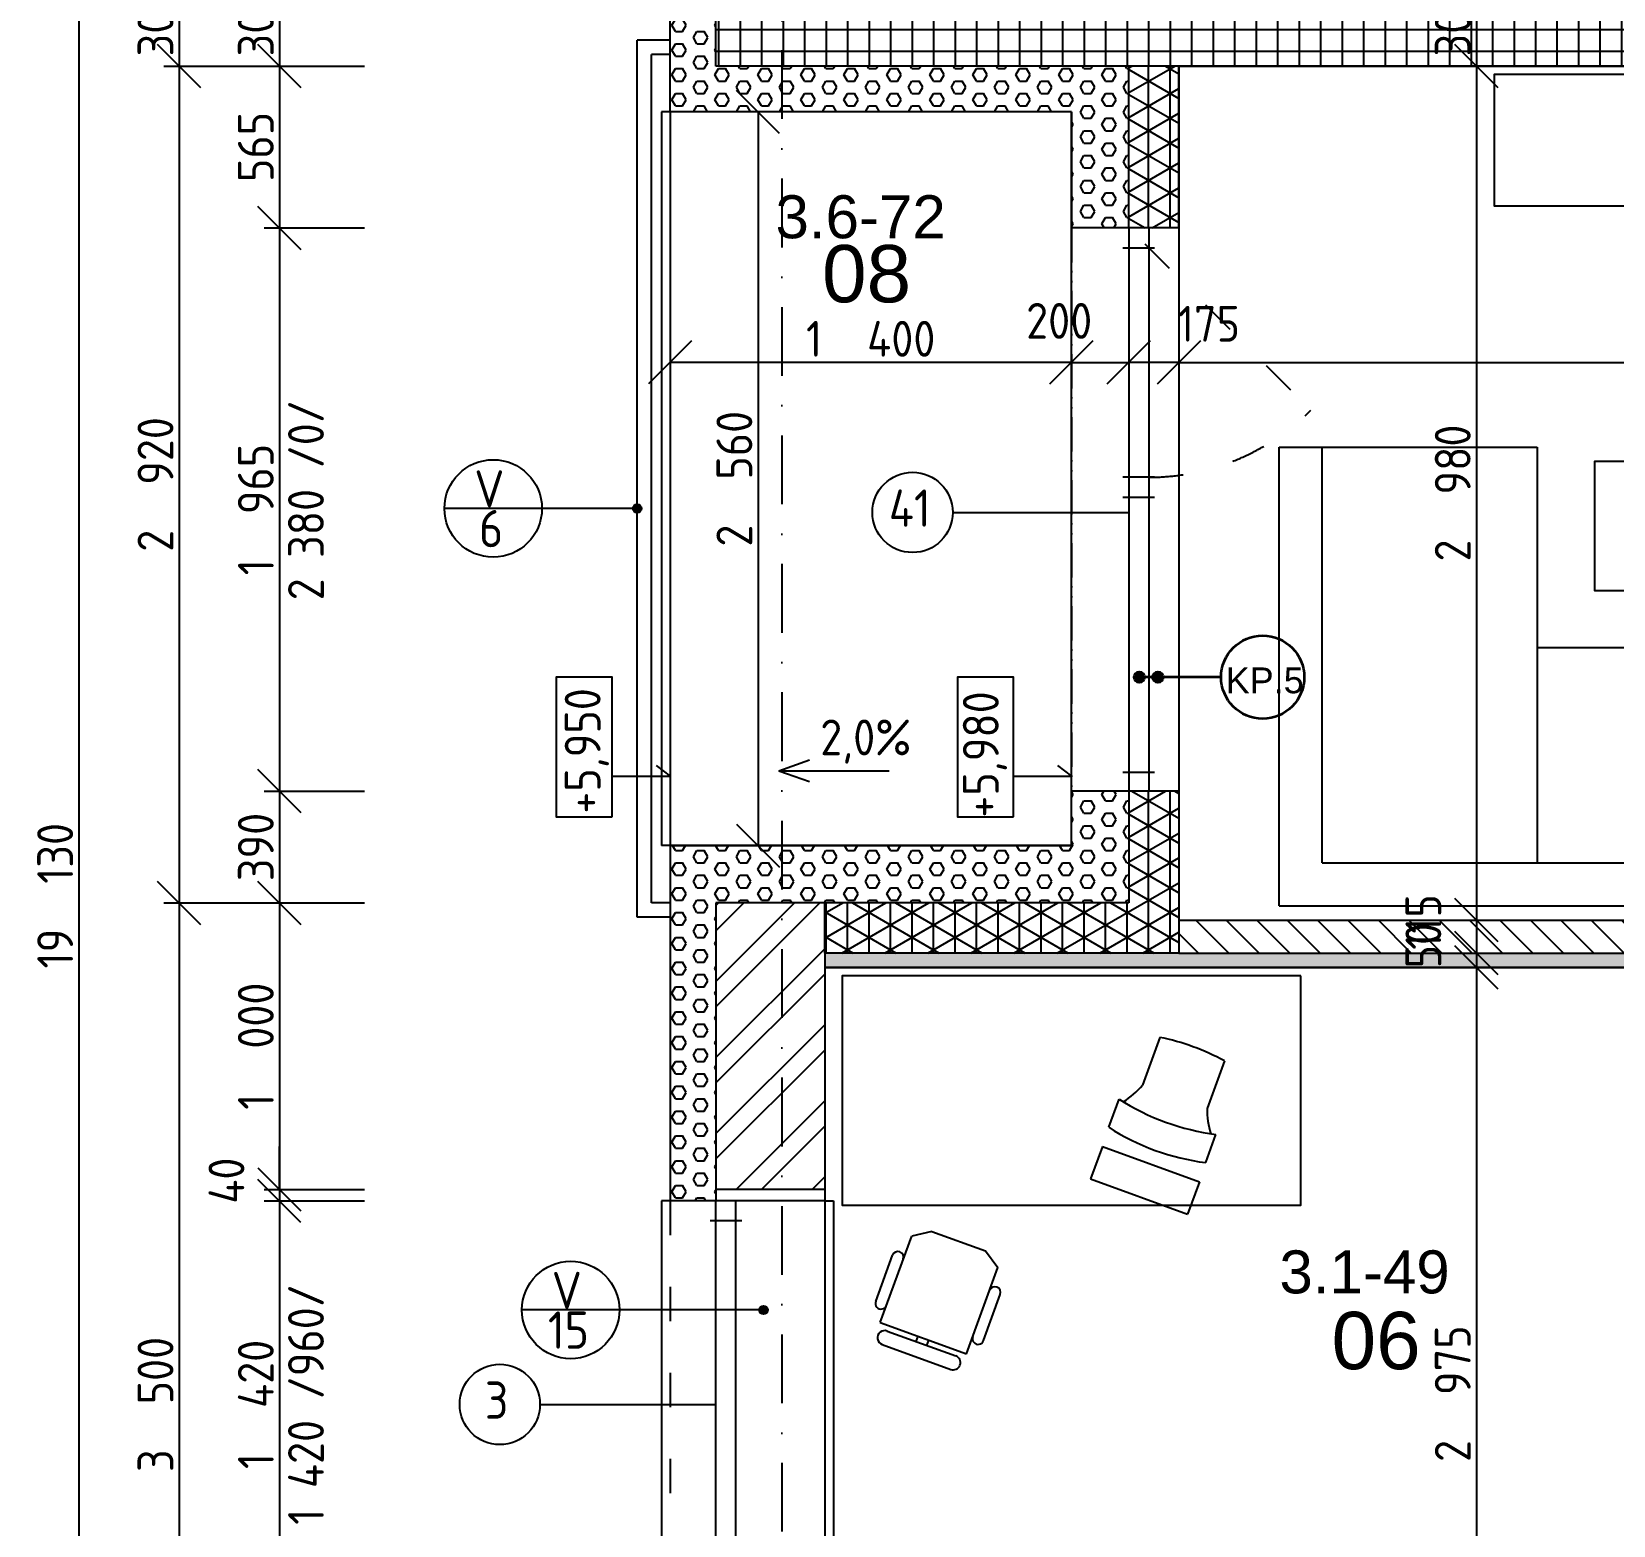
# Model space of a CAD drawing. Extents: x 4511820 to 5180432, y -1526536 to -944957.
# Drawn here: x 5024854 to 5030372, y -1148366 to -1143154 of the extents above; entities that cross this region are included whole.
import ezdxf

# ---------------------------------------------------------------- set-up
doc = ezdxf.new("R2010")
doc.units = 0
doc.header["$MEASUREMENT"] = 0
for name, pattern in [('ACAD_ISO03W100', [30, 12, -18]), ('ACAD_ISO12W100', [22, 12, -3, 0.5, -3, 0.5, -3]), ('BODKOCIARKOVANA_3', [5.6, 3, -1.3, 0, -1.3])]:
    doc.linetypes.add(name, pattern=pattern)
doc.layers.get('0').update_dxf_attribs({"linetype": 'CONTINUOUS'})
doc.layers.get('Defpoints').update_dxf_attribs({"color": 61, "linetype": 'CONTINUOUS'})
for name, color, linetype in [('KÓTY', 4, 'CONTINUOUS'), ('MÚRY', 1, 'CONTINUOUS'), ('OKNÁ', 143, 'CONTINUOUS'), ('osi', 253, 'CONTINUOUS'), ('Plochy', 41, 'CONTINUOUS'), ('POPIS', 7, 'CONTINUOUS'), ('POZEMOK', 7, 'CONTINUOUS'), ('TENKÁ', 7, 'CONTINUOUS'), ('ZARIADENIE', 47, 'CONTINUOUS'), ('ŠRAFY', 82, 'CONTINUOUS')]:
    doc.layers.add(name, color=color, linetype=linetype)
doc.layers.add('preklady', color=74, linetype='CONTINUOUS', lineweight=35)
doc.styles.add('ARIAL', font='arial.ttf')
doc.styles.add('STYLE1', font='isocp.shx')
doc.dimstyles.new('STANDARD-50', dxfattribs={"dimtxt": 125, "dimasz": 150, "dimexe": 10, "dimexo": 200, "dimgap": 20, "dimtad": 1, "dimdsep": 46, "dimlunit": 6, "dimtxsty": 'STYLE1', "dimblk1": 'OBLIQUE', "dimblk2": 'OBLIQUE', "dimsah": 1, "dimcen": 2.5, "dimse1": 1, "dimse2": 1, "dimadec": 0, "dimazin": 0, "dimtfac": 1, "dimtmove": 1, "dimatfit": 3, "dimldrblk": 'OBLIQUE', "dimfxl": 1, "dimtolj": 1, "dimtzin": 0, "dimarcsym": 0})

# ---------------------------------------------------------------- blocks, each defined once
blk = doc.blocks.new('_OBLIQUE')
at = {"color": 0, "linetype": 'ByBlock'}
blk.add_line((-0.5, -0.5), (0.5, 0.5), dxfattribs=at)
blk = doc.blocks.new('*D12877')
at = {"layer": 'Defpoints', "color": 0}
for p in [(5028092.5, -1136604.2), (5025018.5, -1155734.2), (5028252.5, -1155734.2)]:
    blk.add_point(p, dxfattribs=at)
at = {"layer": 'KÓTY', "color": 0, "lineweight": -2}
blk.add_line((5025018.5, -1136604.2), (5025018.5, -1155734.2), dxfattribs=at)
at = {"layer": 'KÓTY', "color": 0, "linetype": 'ByBlock', "lineweight": -2, "xscale": 150, "yscale": 150, "zscale": 150}
for p, rotation in [((5025018.5, -1136604.2), 90), ((5025018.5, -1155734.2), 270)]:
    blk.add_blockref('_OBLIQUE', p, dxfattribs=dict(at, rotation=rotation))
at = {"layer": 'KÓTY', "color": 0, "insert": (5024936, -1146169.2), "char_height": 125, "attachment_point": 5, "rotation": 90, "style": 'STYLE1'}
blk.add_mtext('\\A1;19ﾠ130', dxfattribs=at)
blk = doc.blocks.new('*D12884')
at = {"layer": 'Defpoints', "color": 0}
for p in [(5028252.5, -1142974.2), (5025368.5, -1143274.2), (5028252.5, -1143274.2)]:
    blk.add_point(p, dxfattribs=at)
at = {"layer": 'KÓTY', "color": 0, "lineweight": -2}
blk.add_line((5025368.5, -1142974.2), (5025368.5, -1143274.2), dxfattribs=at)
at = {"layer": 'KÓTY', "color": 0, "linetype": 'ByBlock', "lineweight": -2, "xscale": 150, "yscale": 150, "zscale": 150}
for p, rotation in [((5025368.5, -1142974.2), 90), ((5025368.5, -1143274.2), 270)]:
    blk.add_blockref('_OBLIQUE', p, dxfattribs=dict(at, rotation=rotation))
at = {"layer": 'KÓTY', "color": 0, "insert": (5025286, -1143124.2), "char_height": 125, "attachment_point": 5, "rotation": 90, "style": 'STYLE1'}
blk.add_mtext('\\A1;300', dxfattribs=at)
blk = doc.blocks.new('*D12885')
at = {"layer": 'Defpoints', "color": 0}
for p in [(5028252.5, -1143274.2), (5025368.5, -1146194.2), (5028252.5, -1146194.2)]:
    blk.add_point(p, dxfattribs=at)
at = {"layer": 'KÓTY', "color": 0, "lineweight": -2}
blk.add_line((5025368.5, -1143274.2), (5025368.5, -1146194.2), dxfattribs=at)
at = {"layer": 'KÓTY', "color": 0, "linetype": 'ByBlock', "lineweight": -2, "xscale": 150, "yscale": 150, "zscale": 150}
for p, rotation in [((5025368.5, -1143274.2), 90), ((5025368.5, -1146194.2), 270)]:
    blk.add_blockref('_OBLIQUE', p, dxfattribs=dict(at, rotation=rotation))
at = {"layer": 'KÓTY', "color": 0, "insert": (5025286, -1144734.2), "char_height": 125, "attachment_point": 5, "rotation": 90, "style": 'STYLE1'}
blk.add_mtext('\\A1;2ﾠ920', dxfattribs=at)
blk = doc.blocks.new('*D12886')
at = {"layer": 'Defpoints', "color": 0}
for p in [(5028252.5, -1146194.2), (5025368.5, -1149694.2), (5028252.5, -1149694.2)]:
    blk.add_point(p, dxfattribs=at)
at = {"layer": 'KÓTY', "color": 0, "lineweight": -2}
blk.add_line((5025368.5, -1146194.2), (5025368.5, -1149694.2), dxfattribs=at)
at = {"layer": 'KÓTY', "color": 0, "linetype": 'ByBlock', "lineweight": -2, "xscale": 150, "yscale": 150, "zscale": 150}
for p, rotation in [((5025368.5, -1146194.2), 90), ((5025368.5, -1149694.2), 270)]:
    blk.add_blockref('_OBLIQUE', p, dxfattribs=dict(at, rotation=rotation))
at = {"layer": 'KÓTY', "color": 0, "insert": (5025286, -1147944.2), "char_height": 125, "attachment_point": 5, "rotation": 90, "style": 'STYLE1'}
blk.add_mtext('\\A1;3ﾠ500', dxfattribs=at)
blk = doc.blocks.new('*D12893')
at = {"layer": 'Defpoints', "color": 0}
for p in [(5029692.5, -1142974.2), (5025718.5, -1143274.2), (5029692.5, -1143274.2)]:
    blk.add_point(p, dxfattribs=at)
at = {"layer": 'KÓTY', "color": 0, "lineweight": -2}
blk.add_line((5025718.5, -1142974.2), (5025718.5, -1143274.2), dxfattribs=at)
at = {"layer": 'KÓTY', "color": 0, "linetype": 'ByBlock', "lineweight": -2, "xscale": 150, "yscale": 150, "zscale": 150}
for p, rotation in [((5025718.5, -1142974.2), 90), ((5025718.5, -1143274.2), 270)]:
    blk.add_blockref('_OBLIQUE', p, dxfattribs=dict(at, rotation=rotation))
at = {"layer": 'KÓTY', "color": 0, "insert": (5025636, -1143124.2), "char_height": 125, "attachment_point": 5, "rotation": 90, "style": 'STYLE1'}
blk.add_mtext('\\A1;300', dxfattribs=at)
blk = doc.blocks.new('*D12894')
at = {"layer": 'Defpoints', "color": 0}
for p in [(5029692.5, -1143274.2), (5025718.5, -1143839.2), (5029692.5, -1143839.2)]:
    blk.add_point(p, dxfattribs=at)
at = {"layer": 'KÓTY', "color": 0, "lineweight": -2}
blk.add_line((5025718.5, -1143274.2), (5025718.5, -1143839.2), dxfattribs=at)
at = {"layer": 'KÓTY', "color": 0, "linetype": 'ByBlock', "lineweight": -2, "xscale": 150, "yscale": 150, "zscale": 150}
for p, rotation in [((5025718.5, -1143274.2), 90), ((5025718.5, -1143839.2), 270)]:
    blk.add_blockref('_OBLIQUE', p, dxfattribs=dict(at, rotation=rotation))
at = {"layer": 'KÓTY', "color": 0, "insert": (5025636, -1143556.7), "char_height": 125, "attachment_point": 5, "rotation": 90, "style": 'STYLE1'}
blk.add_mtext('\\A1;565', dxfattribs=at)
blk = doc.blocks.new('*D12896')
at = {"layer": 'Defpoints', "color": 0}
for p in [(5029680, -1145804.2), (5025718.5, -1146194.2), (5029692.5, -1146194.2)]:
    blk.add_point(p, dxfattribs=at)
at = {"layer": 'KÓTY', "color": 0, "lineweight": -2}
blk.add_line((5025718.5, -1145804.2), (5025718.5, -1146194.2), dxfattribs=at)
at = {"layer": 'KÓTY', "color": 0, "linetype": 'ByBlock', "lineweight": -2, "xscale": 150, "yscale": 150, "zscale": 150}
for p, rotation in [((5025718.5, -1145804.2), 90), ((5025718.5, -1146194.2), 270)]:
    blk.add_blockref('_OBLIQUE', p, dxfattribs=dict(at, rotation=rotation))
at = {"layer": 'KÓTY', "color": 0, "insert": (5025636, -1145999.2), "char_height": 125, "attachment_point": 5, "rotation": 90, "style": 'STYLE1'}
blk.add_mtext('\\A1;390', dxfattribs=at)
blk = doc.blocks.new('*D12897')
at = {"layer": 'Defpoints', "color": 0}
for p in [(5029692.5, -1146194.2), (5025718.5, -1147194.2), (5028442.5, -1147194.2)]:
    blk.add_point(p, dxfattribs=at)
at = {"layer": 'KÓTY', "color": 0, "lineweight": -2}
blk.add_line((5025718.5, -1146194.2), (5025718.5, -1147194.2), dxfattribs=at)
at = {"layer": 'KÓTY', "color": 0, "linetype": 'ByBlock', "lineweight": -2, "xscale": 150, "yscale": 150, "zscale": 150}
for p, rotation in [((5025718.5, -1146194.2), 90), ((5025718.5, -1147194.2), 270)]:
    blk.add_blockref('_OBLIQUE', p, dxfattribs=dict(at, rotation=rotation))
at = {"layer": 'KÓTY', "color": 0, "insert": (5025636, -1146694.2), "char_height": 125, "attachment_point": 5, "rotation": 90, "style": 'STYLE1'}
blk.add_mtext('\\A1;1ﾠ000', dxfattribs=at)
blk = doc.blocks.new('*D12898')
at = {"layer": 'Defpoints', "color": 0}
for p in [(5028442.5, -1147194.2), (5025718.5, -1147234.2), (5028252.5, -1147234.2)]:
    blk.add_point(p, dxfattribs=at)
at = {"layer": 'KÓTY', "color": 0, "lineweight": -2}
for p, q in [((5025718.5, -1147194.2), (5025718.5, -1147044.2)), ((5025718.5, -1147194.2), (5025718.5, -1147234.2)), ((5025718.5, -1147234.2), (5025718.5, -1147384.2))]:
    blk.add_line(p, q, dxfattribs=at)
at = {"layer": 'KÓTY', "color": 0, "linetype": 'ByBlock', "lineweight": -2, "xscale": 150, "yscale": 150, "zscale": 150}
for p, rotation in [((5025718.5, -1147194.2), 270), ((5025718.5, -1147234.2), 90)]:
    blk.add_blockref('_OBLIQUE', p, dxfattribs=dict(at, rotation=rotation))
at = {"layer": 'KÓTY', "color": 0, "insert": (5025533.5, -1147163.4), "char_height": 125, "attachment_point": 5, "rotation": 90, "style": 'STYLE1'}
blk.add_mtext('\\A1;40', dxfattribs=at)
blk = doc.blocks.new('*D12899')
at = {"layer": 'Defpoints', "color": 0}
for p in [(5028252.5, -1147234.2), (5025718.5, -1148654.2), (5028252.5, -1148654.2)]:
    blk.add_point(p, dxfattribs=at)
at = {"layer": 'KÓTY', "color": 0, "lineweight": -2}
blk.add_line((5025718.5, -1147234.2), (5025718.5, -1148654.2), dxfattribs=at)
at = {"layer": 'KÓTY', "color": 0, "linetype": 'ByBlock', "lineweight": -2, "xscale": 150, "yscale": 150, "zscale": 150}
for p, rotation in [((5025718.5, -1147234.2), 90), ((5025718.5, -1148654.2), 270)]:
    blk.add_blockref('_OBLIQUE', p, dxfattribs=dict(at, rotation=rotation))
at = {"layer": 'KÓTY', "color": 0, "insert": (5025636, -1147944.2), "char_height": 125, "attachment_point": 5, "rotation": 90, "style": 'STYLE1'}
blk.add_mtext('\\A1;1ﾠ420', dxfattribs=at)
blk = doc.blocks.new('SESACKA ROH1')
at = {"layer": 'ZARIADENIE', "color": 30, "ltscale": 0.25}
for p, q in [((4444944, -1318705.2), (4444944, -1317105.2)), ((4444944, -1317105.2), (4445844, -1317105.2)), ((4445094, -1318555.2), (4445094, -1317105.2)), ((4445844, -1317105.2), (4445844, -1317805.2)), ((4447444, -1317805.2), (4445844, -1317805.2)), ((4445844, -1317805.2), (4445844, -1318555.2)), ((4446569, -1317805.2), (4446569, -1318555.2)), ((4447294, -1318555.2), (4447294, -1317805.2)), ((4447444, -1318705.2), (4447444, -1317805.2)), ((4445094, -1318555.2), (4447294, -1318555.2)), ((4444944, -1318705.2), (4447444, -1318705.2))]:
    blk.add_line(p, q, dxfattribs=at)
at = {"layer": 'ZARIADENIE', "color": 45, "ltscale": 0.25}
blk.add_lwpolyline([(4447044, -1317155.2), (4446044, -1317155.2), (4446044, -1317605.2), (4447044, -1317605.2)], close=True, dxfattribs=at)
blk = doc.blocks.new('*D18387')
at = {"layer": 'Defpoints', "color": 0}
for p in [(5027781, -1143434.2), (5027388, -1145994.2), (5027781, -1145994.2)]:
    blk.add_point(p, dxfattribs=at)
at = {"layer": 'KÓTY', "color": 0, "lineweight": -2}
blk.add_line((5027388, -1143434.2), (5027388, -1145994.2), dxfattribs=at)
at = {"layer": 'KÓTY', "color": 0, "linetype": 'ByBlock', "lineweight": -2, "xscale": 150, "yscale": 150, "zscale": 150}
for p, rotation in [((5027388, -1143434.2), 90), ((5027388, -1145994.2), 270)]:
    blk.add_blockref('_OBLIQUE', p, dxfattribs=dict(at, rotation=rotation))
at = {"layer": 'KÓTY', "color": 0, "insert": (5027305.5, -1144714.2), "char_height": 125, "attachment_point": 5, "rotation": 90, "style": 'STYLE1'}
blk.add_mtext('\\A1;2ﾠ560', dxfattribs=at)
blk = doc.blocks.new('*D19105')
at = {"layer": 'Defpoints', "color": 0}
for p in [(5029894, -1142974.2), (5029894, -1143274.2), (5029894, -1143274.2)]:
    blk.add_point(p, dxfattribs=at)
at = {"layer": 'KÓTY', "color": 0, "lineweight": -2}
blk.add_line((5029894, -1142974.2), (5029894, -1143274.2), dxfattribs=at)
at = {"layer": 'KÓTY', "color": 0, "linetype": 'ByBlock', "lineweight": -2, "xscale": 150, "yscale": 150, "zscale": 150}
for p, rotation in [((5029894, -1142974.2), 90), ((5029894, -1143274.2), 270)]:
    blk.add_blockref('_OBLIQUE', p, dxfattribs=dict(at, rotation=rotation))
at = {"layer": 'KÓTY', "color": 0, "insert": (5029811.5, -1143124.2), "char_height": 125, "attachment_point": 5, "rotation": 90, "style": 'STYLE1'}
blk.add_mtext('\\A1;300', dxfattribs=at)
blk = doc.blocks.new('*D19106')
at = {"layer": 'Defpoints', "color": 0}
for p in [(5029894, -1143274.2), (5029894, -1146254.2), (5029894, -1146254.2)]:
    blk.add_point(p, dxfattribs=at)
at = {"layer": 'KÓTY', "color": 0, "lineweight": -2}
blk.add_line((5029894, -1143274.2), (5029894, -1146254.2), dxfattribs=at)
at = {"layer": 'KÓTY', "color": 0, "linetype": 'ByBlock', "lineweight": -2, "xscale": 150, "yscale": 150, "zscale": 150}
for p, rotation in [((5029894, -1143274.2), 90), ((5029894, -1146254.2), 270)]:
    blk.add_blockref('_OBLIQUE', p, dxfattribs=dict(at, rotation=rotation))
at = {"layer": 'KÓTY', "color": 0, "insert": (5029811.5, -1144764.2), "char_height": 125, "attachment_point": 5, "rotation": 90, "style": 'STYLE1'}
blk.add_mtext('\\A1;2ﾠ980', dxfattribs=at)
blk = doc.blocks.new('*D19107')
at = {"layer": 'Defpoints', "color": 0}
for p in [(5029894, -1146254.2), (5029894, -1146369.2), (5029894, -1146369.2)]:
    blk.add_point(p, dxfattribs=at)
at = {"layer": 'KÓTY', "color": 0, "lineweight": -2}
blk.add_line((5029894, -1146254.2), (5029894, -1146369.2), dxfattribs=at)
at = {"layer": 'KÓTY', "color": 0, "linetype": 'ByBlock', "lineweight": -2, "xscale": 150, "yscale": 150, "zscale": 150}
for p, rotation in [((5029894, -1146254.2), 90), ((5029894, -1146369.2), 270)]:
    blk.add_blockref('_OBLIQUE', p, dxfattribs=dict(at, rotation=rotation))
at = {"layer": 'KÓTY', "color": 0, "insert": (5029709, -1146260.9), "char_height": 125, "attachment_point": 5, "rotation": 90, "style": 'STYLE1'}
blk.add_mtext('\\A1;115', dxfattribs=at)
blk = doc.blocks.new('*D19108')
at = {"layer": 'Defpoints', "color": 0}
for p in [(5029894, -1146369.2), (5029894, -1146419.2), (5029894, -1146419.2)]:
    blk.add_point(p, dxfattribs=at)
at = {"layer": 'KÓTY', "color": 0, "lineweight": -2}
blk.add_line((5029894, -1146369.2), (5029894, -1146419.2), dxfattribs=at)
at = {"layer": 'KÓTY', "color": 0, "linetype": 'ByBlock', "lineweight": -2, "xscale": 150, "yscale": 150, "zscale": 150}
for p, rotation in [((5029894, -1146369.2), 90), ((5029894, -1146419.2), 270)]:
    blk.add_blockref('_OBLIQUE', p, dxfattribs=dict(at, rotation=rotation))
at = {"layer": 'KÓTY', "color": 0, "insert": (5029709, -1146343.4), "char_height": 125, "attachment_point": 5, "rotation": 90, "style": 'STYLE1'}
blk.add_mtext('\\A1;50', dxfattribs=at)
blk = doc.blocks.new('*D19109')
at = {"layer": 'Defpoints', "color": 0}
for p in [(5029894, -1146419.2), (5029894, -1149394.2), (5029894, -1149394.2)]:
    blk.add_point(p, dxfattribs=at)
at = {"layer": 'KÓTY', "color": 0, "lineweight": -2}
blk.add_line((5029894, -1146419.2), (5029894, -1149394.2), dxfattribs=at)
at = {"layer": 'KÓTY', "color": 0, "linetype": 'ByBlock', "lineweight": -2, "xscale": 150, "yscale": 150, "zscale": 150}
for p, rotation in [((5029894, -1146419.2), 90), ((5029894, -1149394.2), 270)]:
    blk.add_blockref('_OBLIQUE', p, dxfattribs=dict(at, rotation=rotation))
at = {"layer": 'KÓTY', "color": 0, "insert": (5029811.5, -1147906.7), "char_height": 125, "attachment_point": 5, "rotation": 90, "style": 'STYLE1'}
blk.add_mtext('\\A1;2ﾠ975', dxfattribs=at)
blk = doc.blocks.new('*D19198')
at = {"layer": 'Defpoints', "color": 0}
for p in [(5028856, -1143274.2), (5035616, -1143274.2), (5035616, -1144308.5)]:
    blk.add_point(p, dxfattribs=at)
at = {"layer": 'KÓTY', "color": 0, "lineweight": -2}
blk.add_line((5028856, -1144308.5), (5035616, -1144308.5), dxfattribs=at)
at = {"layer": 'KÓTY', "color": 0, "linetype": 'ByBlock', "lineweight": -2, "xscale": 150, "yscale": 150, "zscale": 150, "rotation": 180}
blk.add_blockref('_OBLIQUE', (5028856, -1144308.5), dxfattribs=at)
at = {"layer": 'KÓTY', "color": 0, "linetype": 'ByBlock', "lineweight": -2, "xscale": 150, "yscale": 150, "zscale": 150}
blk.add_blockref('_OBLIQUE', (5035616, -1144308.5), dxfattribs=at)
at = {"layer": 'KÓTY', "color": 0, "insert": (5032236, -1144226), "char_height": 125, "attachment_point": 5, "style": 'STYLE1'}
blk.add_mtext('\\A1;6ﾠ760', dxfattribs=at)
blk = doc.blocks.new('*D19199')
at = {"layer": 'Defpoints', "color": 0}
for p in [(5028681, -1144308.5), (5028681, -1144308.5), (5028856, -1144308.5)]:
    blk.add_point(p, dxfattribs=at)
at = {"layer": 'KÓTY', "color": 0, "lineweight": -2}
blk.add_line((5028856, -1144308.5), (5028681, -1144308.5), dxfattribs=at)
at = {"layer": 'KÓTY', "color": 0, "linetype": 'ByBlock', "lineweight": -2, "xscale": 150, "yscale": 150, "zscale": 150, "rotation": 180}
blk.add_blockref('_OBLIQUE', (5028681, -1144308.5), dxfattribs=at)
at = {"layer": 'KÓTY', "color": 0, "linetype": 'ByBlock', "lineweight": -2, "xscale": 150, "yscale": 150, "zscale": 150}
blk.add_blockref('_OBLIQUE', (5028856, -1144308.5), dxfattribs=at)
at = {"layer": 'KÓTY', "color": 0, "insert": (5028961, -1144173.5), "char_height": 125, "attachment_point": 5, "style": 'STYLE1'}
blk.add_mtext('\\A1;175', dxfattribs=at)
blk = doc.blocks.new('*D19200')
at = {"layer": 'Defpoints', "color": 0}
for p in [(5027081, -1143839.2), (5028481, -1143839.2), (5027081, -1144308.5)]:
    blk.add_point(p, dxfattribs=at)
at = {"layer": 'KÓTY', "color": 0, "lineweight": -2}
blk.add_line((5028481, -1144308.5), (5027081, -1144308.5), dxfattribs=at)
at = {"layer": 'KÓTY', "color": 0, "linetype": 'ByBlock', "lineweight": -2, "xscale": 150, "yscale": 150, "zscale": 150, "rotation": 180}
blk.add_blockref('_OBLIQUE', (5027081, -1144308.5), dxfattribs=at)
at = {"layer": 'KÓTY', "color": 0, "linetype": 'ByBlock', "lineweight": -2, "xscale": 150, "yscale": 150, "zscale": 150}
blk.add_blockref('_OBLIQUE', (5028481, -1144308.5), dxfattribs=at)
at = {"layer": 'KÓTY', "color": 0, "insert": (5027781, -1144226), "char_height": 125, "attachment_point": 5, "style": 'STYLE1'}
blk.add_mtext('\\A1;1ﾠ400', dxfattribs=at)
blk = doc.blocks.new('*D19201')
at = {"layer": 'Defpoints', "color": 0}
for p in [(5028481, -1143839.2), (5028681, -1143839.2), (5028681, -1144308.5)]:
    blk.add_point(p, dxfattribs=at)
at = {"layer": 'KÓTY', "color": 0, "lineweight": -2}
blk.add_line((5028481, -1144308.5), (5028681, -1144308.5), dxfattribs=at)
at = {"layer": 'KÓTY', "color": 0, "linetype": 'ByBlock', "lineweight": -2, "xscale": 150, "yscale": 150, "zscale": 150, "rotation": 180}
blk.add_blockref('_OBLIQUE', (5028481, -1144308.5), dxfattribs=at)
at = {"layer": 'KÓTY', "color": 0, "linetype": 'ByBlock', "lineweight": -2, "xscale": 150, "yscale": 150, "zscale": 150}
blk.add_blockref('_OBLIQUE', (5028681, -1144308.5), dxfattribs=at)
at = {"layer": 'KÓTY', "color": 0, "insert": (5028438.5, -1144163.5), "char_height": 125, "attachment_point": 5, "style": 'STYLE1'}
blk.add_mtext('\\A1;200', dxfattribs=at)
blk = doc.blocks.new('*D47168')
at = {"layer": 'Defpoints', "color": 0}
for p in [(5028481, -1143839.2), (5025718.5, -1145804.2), (5028481, -1145804.2)]:
    blk.add_point(p, dxfattribs=at)
at = {"layer": 'KÓTY', "color": 0, "lineweight": -2}
blk.add_line((5025718.5, -1143839.2), (5025718.5, -1145804.2), dxfattribs=at)
at = {"layer": 'KÓTY', "color": 0, "linetype": 'ByBlock', "lineweight": -2, "xscale": 150, "yscale": 150, "zscale": 150}
for p, rotation in [((5025718.5, -1143839.2), 90), ((5025718.5, -1145804.2), 270)]:
    blk.add_blockref('_OBLIQUE', p, dxfattribs=dict(at, rotation=rotation))
at = {"layer": 'KÓTY', "color": 0, "insert": (5025636, -1144821.7), "char_height": 125, "attachment_point": 5, "rotation": 90, "style": 'STYLE1'}
blk.add_mtext('\\A1;1ﾠ965', dxfattribs=at)

msp = doc.modelspace()

# ---------------------------------------------------------------- hatches: boundary and pattern name
at = {"layer": 'preklady'}
h = msp.add_hatch(color=256, dxfattribs=at)
h.dxf.hatch_style = 1
h.paths.add_polyline_path([(5028718.096, -1145425.016, 1), (5028718.096, -1145388.016, 1)])
h = msp.add_hatch(color=256, dxfattribs=at)
h.dxf.hatch_style = 1
h.paths.add_polyline_path([(5028783.096, -1145425.016, 1), (5028783.096, -1145388.016, 1)])
at = {"layer": 'TENKÁ'}
h = msp.add_hatch(color=256, dxfattribs=at)
h.dxf.hatch_style = 1
h.paths.add_polyline_path([(5026951, -1144818, 2.41421356), (5026966, -1144803, 0.41421356)])
h = msp.add_hatch(color=256, dxfattribs=at)
h.dxf.hatch_style = 1
h.paths.add_polyline_path([(5027391.815, -1147614.653, 2.41421356), (5027406.815, -1147599.653, 0.41421356)])
at = {"layer": 'ŠRAFY'}
h = msp.add_hatch(dxfattribs=at)
h.set_pattern_fill('HEX', color=256, scale=200)
h.paths.add_polyline_path([(5028681, -1143839.191), (5028681, -1143774.191), (5028681, -1143274.191), (5027241, -1143274.191), (5027241, -1142974.191), (5028681, -1142974.191), (5028681, -1142409.191), (5028481, -1142409.191), (5028481, -1142572.547), (5028481, -1142814.191), (5027081, -1142814.191), (5027081, -1143014.191), (5027081, -1143064.191), (5027081, -1143184.191), (5027081, -1143234.191), (5027081, -1143434.191), (5028481, -1143434.191), (5028481, -1143774.191), (5028481, -1143839.191)])
at = {"layer": 'ŠRAFY', "ltscale": 0.25}
h = msp.add_hatch(dxfattribs=at)
h.set_pattern_fill('ANSI37', color=256, scale=600, angle=45)
h.set_pattern_definition([(90, (-3307273.674, 668852.734), (-75, 1e-14), []), (180, (-3307273.674, 668852.734), (-1e-14, -75), [])])
h.paths.add_polyline_path([(5036351, -1142974.191), (5036236, -1142974.191), (5035486, -1142974.191), (5035371, -1142974.191), (5034711, -1142974.191), (5034111, -1142974.191), (5033511, -1142974.191), (5033361, -1142974.191), (5028856, -1142974.191), (5028681, -1142974.191), (5027241, -1142974.191), (5027241, -1143274.191), (5028681, -1143274.191), (5028856, -1143274.191), (5033366, -1143274.191), (5033941, -1143274.191), (5034191, -1143274.191), (5034291, -1143274.191), (5034541, -1143274.191), (5034991, -1143274.191), (5035641, -1143274.191), (5035756, -1143274.191), (5036491, -1143274.191), (5036491, -1143089.191), (5036541, -1143089.191), (5036541, -1142974.191), (5036466, -1142974.191)])
h = msp.add_hatch(dxfattribs=at)
h.set_pattern_fill('NET3', color=256, scale=600, angle=90)
h.set_pattern_definition([(90, (468750.5, 1e-26), (-75, 5e-15), []), (150, (468750.5, 1e-26), (-37.5, -64.9519053), []), (210, (468750.5, 1e-26), (37.5, -64.9519053), [])])
h.paths.add_polyline_path([(5028856, -1143774.191), (5028856, -1143274.191), (5028681, -1143274.191), (5028681, -1143774.191), (5028681, -1143839.191), (5028751, -1143839.191), (5028856, -1143839.191)])
at = {"layer": 'ŠRAFY'}
h = msp.add_hatch(dxfattribs=at)
h.set_pattern_fill('HEX', color=256, scale=200)
h.paths.add_polyline_path([(5027081, -1146194.191), (5027081, -1146244.191), (5027081, -1147234.191), (5027241, -1147234.191), (5027241, -1147194.191), (5027241, -1146194.191), (5027621, -1146194.191), (5028681, -1146194.191), (5028681, -1145804.191), (5028481, -1145804.191), (5028481, -1145994.191), (5027081, -1145994.191)])
at = {"layer": 'ŠRAFY', "ltscale": 0.25}
h = msp.add_hatch(dxfattribs=at)
h.set_pattern_fill('NET3', color=256, scale=600, angle=90)
h.set_pattern_definition([(90, (468750.5, 6e-27), (-75, 5e-15), []), (150, (468750.5, 6e-27), (-37.5, -64.9519053), []), (210, (468750.5, 6e-27), (37.5, -64.9519053), [])])
h.paths.add_polyline_path([(5028681, -1146194.191), (5027621, -1146194.191), (5027621, -1146369.191), (5028856, -1146369.191), (5028856, -1146254.191), (5028856, -1145804.191), (5028751, -1145804.191), (5028681, -1145804.191)])
at = {"layer": 'ŠRAFY'}
h = msp.add_hatch(dxfattribs=at)
h.set_pattern_fill('ANSI32', color=256, scale=500)
h.set_pattern_definition([(45, (584112, 91563.12), (-132.5825215, 132.5825215), []), (45, (584200.39, 91563.12), (-132.5825215, 132.5825215), [])])
h.paths.add_polyline_path([(5027241, -1146194.191), (5027241, -1147194.191), (5027621, -1147194.191), (5027621, -1146419.191), (5027621, -1146369.191), (5027621, -1146194.191)])
at = {"layer": 'ŠRAFY', "ltscale": 0.25}
h = msp.add_hatch(dxfattribs=at)
h.set_pattern_fill('ANSI31', color=256, scale=600, angle=90, style=0)
h.set_pattern_definition([(135, (-2976355.03, 198812.926), (-53.0330086, -53.0330086), [])])
h.paths.add_polyline_path([(5033376, -1146254.191), (5028856, -1146254.191), (5028856, -1146369.191), (5033261, -1146369.191), (5033261, -1149394.191), (5033376, -1149394.191), (5033376, -1149279.191), (5033376, -1146369.191)])
at = {"layer": 'ŠRAFY'}
h = msp.add_hatch(dxfattribs=at)
h.set_pattern_fill('DOTS', color=256, scale=250)
h.paths.add_polyline_path([(5033211, -1146419.191), (5033261, -1146369.191), (5028856, -1146369.191), (5027621, -1146369.191), (5027621, -1146419.191)])

# ---------------------------------------------------------------- linework, layer by layer
at = {"layer": 'KÓTY', "ltscale": 25}
for p, q in [((5025315.097, -1143274.191), (5025665.097, -1143274.191)), ((5025665.097, -1143274.191), (5026015.097, -1143274.191)), ((5025665.097, -1143839.191), (5026015.097, -1143839.191)), ((5025665.097, -1145804.191), (5026015.097, -1145804.191)), ((5025315.097, -1146194.191), (5025665.097, -1146194.191)), ((5025665.097, -1146194.191), (5026015.097, -1146194.191)), ((5025665.097, -1147194.191), (5026015.097, -1147194.191)), ((5025665.097, -1147234.191), (5026015.097, -1147234.191))]:
    msp.add_line(p, q, dxfattribs=at)
at = {"layer": 'MÚRY'}
for p, q in [((5027081, -1143434.191), (5027081, -1142814.191)), ((5028856, -1143274.191), (5035616, -1143274.191)), ((5028856, -1143774.191), (5028856, -1143274.191)), ((5028856, -1143839.191), (5028856, -1143274.191)), ((5028481, -1143434.191), (5027081, -1143434.191)), ((5028481, -1143434.191), (5028481, -1143774.191)), ((5028481, -1143434.191), (5028481, -1143839.191)), ((5028481, -1145994.191), (5028481, -1145804.191)), ((5028856, -1145804.191), (5028856, -1146254.191)), ((5027081, -1145994.191), (5027081, -1147234.191)), ((5028481, -1145994.191), (5027081, -1145994.191)), ((5028856, -1146254.191), (5036356, -1146254.191)), ((5027621, -1146419.191), (5027621, -1147234.191)), ((5027621, -1146419.191), (5033211, -1146419.191)), ((5027621, -1147234.191), (5027081, -1147234.191))]:
    msp.add_line(p, q, dxfattribs=at)
at = {"layer": 'MÚRY', "ltscale": 0.25}
for p, q in [((5028856, -1143839.191), (5028481, -1143839.191)), ((5028856, -1145804.191), (5028481, -1145804.191))]:
    msp.add_line(p, q, dxfattribs=at)
at = {"layer": 'OKNÁ', "ltscale": 0.25}
for p, q in [((5028681, -1143839.191), (5028681, -1145804.191)), ((5028751, -1143839.191), (5028751, -1145804.191)), ((5028771, -1143909.191), (5028661, -1143909.191)), ((5028771, -1144709.191), (5028661, -1144709.191)), ((5028771, -1144779.191), (5028661, -1144779.191)), ((5028067.146, -1144831.691), (5028681, -1144831.691)), ((5028771, -1145739.191), (5028661, -1145739.191)), ((5027241, -1148654.191), (5027241, -1147234.191)), ((5027311, -1148654.191), (5027311, -1147234.191)), ((5027331, -1147304.191), (5027221, -1147304.191)), ((5027331, -1147304.191), (5027221, -1147304.191)), ((5026627.146, -1147944.191), (5027241, -1147944.191))]:
    msp.add_line(p, q, dxfattribs=at)
at = {"layer": 'OKNÁ', "linetype": 'ACAD_ISO03W100', "ltscale": 10}
msp.add_line((5028736.858, -1143895.049), (5029316.685, -1144474.877), dxfattribs=at)
at = {"layer": 'OKNÁ', "ltscale": 0.25}
for centre in [(5027927.146, -1144831.691), (5026487.146, -1147944.191)]:
    msp.add_circle(centre, 140, dxfattribs=at)
at = {"layer": 'OKNÁ', "linetype": 'ACAD_ISO03W100', "ltscale": 10}
msp.add_arc((5028751, -1143909.191), 800, 270, 315, dxfattribs=at)
at = {"layer": 'osi', "linetype": 'BODKOCIARKOVANA_3', "ltscale": 80}
msp.add_line((5027471, -1134257), (5027471, -1171774.191), dxfattribs=at)
at = {"layer": 'Plochy'}
for points in [[(5035616, -1143274.191), (5028856, -1143274.191), (5028856, -1146254.191), (5035616, -1146254.191)], [(5028481, -1143434.191), (5027081, -1143434.191), (5027081, -1145994.191), (5028481, -1145994.191)], [(5033211, -1146419.191), (5027621, -1146419.191), (5027621, -1149394.191), (5033211, -1149394.191)]]:
    msp.add_lwpolyline(points, close=True, dxfattribs=at)
at = {"layer": 'POZEMOK'}
for p, q in [((5026966, -1146244.191), (5026966, -1143184.191)), ((5027081, -1143184.191), (5026966, -1143184.191)), ((5027016, -1146194.191), (5027016, -1143234.191)), ((5027081, -1143234.191), (5027016, -1143234.191)), ((5027081, -1146194.191), (5027016, -1146194.191)), ((5027081, -1146244.191), (5026966, -1146244.191))]:
    msp.add_line(p, q, dxfattribs=at)
at = {"layer": 'preklady'}
msp.add_line((5029003.404, -1145406.516), (5028736.596, -1145406.516), dxfattribs=at)
at = {"layer": 'preklady', "ltscale": 0.25}
msp.add_circle((5029148.404, -1145406.516), 145, dxfattribs=at)
at = {"layer": 'preklady'}
for centre in [(5028718.096, -1145406.516), (5028783.096, -1145406.516)]:
    msp.add_circle(centre, 18.5, dxfattribs=at)
at = {"layer": 'TENKÁ'}
for p, q in [((5027241, -1143274.191), (5027241, -1142974.191)), ((5028681, -1143274.191), (5027241, -1143274.191)), ((5028681, -1143774.191), (5028681, -1143274.191)), ((5028681, -1143839.191), (5028681, -1143274.191)), ((5028856, -1143274.191), (5028681, -1143274.191)), ((5027032.191, -1145715.191), (5027081, -1145752.547)), ((5027567.211, -1145696.463), (5027460.011, -1145734.063)), ((5027846.011, -1145734.063), (5027460.011, -1145734.063)), ((5027567.211, -1145771.663), (5027460.011, -1145734.063)), ((5028432.191, -1145715.191), (5028481, -1145752.547)), ((5026879.5, -1145752.547), (5027081, -1145752.547)), ((5028279.5, -1145752.547), (5028481, -1145752.547)), ((5028681, -1145804.191), (5028681, -1146194.191)), ((5027241, -1146194.191), (5027241, -1147234.191)), ((5028681, -1146194.191), (5027241, -1146194.191)), ((5027621, -1146369.191), (5027621, -1146194.191)), ((5028856, -1146254.191), (5028856, -1146369.191)), ((5028856, -1146369.191), (5027621, -1146369.191)), ((5027621, -1146369.191), (5027621, -1146419.191)), ((5027621, -1147194.191), (5027241, -1147194.191))]:
    msp.add_line(p, q, dxfattribs=at)
at = {"layer": 'TENKÁ', "ltscale": 0.25}
for p, q in [((5027051, -1143434.191), (5027051, -1145994.191)), ((5027081, -1143434.191), (5027051, -1143434.191)), ((5026634.097, -1144818), (5026294.097, -1144818)), ((5026966, -1144818), (5026634.097, -1144818)), ((5027081, -1145994.191), (5027051, -1145994.191)), ((5028856, -1146369.191), (5033261, -1146369.191)), ((5027051, -1147234.191), (5027051, -1148654.191)), ((5027081, -1147234.191), (5027051, -1147234.191)), ((5027621, -1147234.191), (5027651, -1147234.191)), ((5027651, -1147234.191), (5027651, -1148654.191)), ((5026904.412, -1147614.653), (5026564.412, -1147614.653)), ((5027406.815, -1147614.653), (5026904.412, -1147614.653))]:
    msp.add_line(p, q, dxfattribs=at)
at = {"layer": 'TENKÁ', "linetype": 'ACAD_ISO03W100', "ltscale": 10}
for p, q in [((5027081, -1143434.191), (5027081, -1145994.191)), ((5027081, -1147234.191), (5027081, -1148654.191)), ((5027621, -1147234.191), (5027621, -1148654.191))]:
    msp.add_line(p, q, dxfattribs=at)
at = {"layer": 'TENKÁ', "linetype": 'ACAD_ISO12W100', "ltscale": 10}
for p, q in [((5028481, -1143839.191), (5028481, -1145804.191)), ((5028856, -1143839.191), (5028856, -1145804.191))]:
    msp.add_line(p, q, dxfattribs=at)
at = {"layer": 'TENKÁ'}
for points in [[(5026879.5, -1145893.854), (5026879.5, -1145406.239), (5026684.101, -1145406.239), (5026684.101, -1145893.854)], [(5028279.5, -1145893.854), (5028279.5, -1145406.239), (5028084.101, -1145406.239), (5028084.101, -1145893.854)]]:
    msp.add_lwpolyline(points, close=True, dxfattribs=at)
at = {"layer": 'TENKÁ', "ltscale": 0.25}
for centre in [(5026464.097, -1144818), (5026734.412, -1147614.653)]:
    msp.add_circle(centre, 170, dxfattribs=at)
at = {"layer": 'TENKÁ'}
for centre in [(5026966, -1144818), (5027406.815, -1147614.653)]:
    msp.add_circle(centre, 15, dxfattribs=at)
at = {"layer": 'ZARIADENIE', "color": 8, "ltscale": 0.25}
for p, q in [((5028789.58, -1146663.39), (5028729.059, -1146829.668)), ((5029015.106, -1146745.475), (5028954.586, -1146911.752)), ((5028611.452, -1146977.362), (5028647.292, -1146878.893)), ((5028949.742, -1147100.489), (5028985.581, -1147002.021)), ((5028589.384, -1147044.041), (5028548.342, -1147156.804)), ((5028589.384, -1147044.041), (5028927.674, -1147167.168)), ((5028548.342, -1147156.804), (5028886.631, -1147279.931)), ((5028927.674, -1147167.168), (5028886.631, -1147279.931))]:
    msp.add_line(p, q, dxfattribs=at)
at = {"layer": 'ZARIADENIE', "color": 33, "ltscale": 0.25}
for p, q in [((5027994.027, -1147340.302), (5027923.965, -1147357.368)), ((5027994.027, -1147340.302), (5028181.966, -1147408.706)), ((5027814.518, -1147658.07), (5027923.965, -1147357.368)), ((5027798.67, -1147584.661), (5027857.255, -1147423.701)), ((5028181.966, -1147408.706), (5028224.666, -1147466.815)), ((5028115.22, -1147767.516), (5028224.666, -1147466.815)), ((5028174.547, -1147721.469), (5028233.132, -1147560.509)), ((5027814.518, -1147658.07), (5028115.22, -1147767.516)), ((5027838.493, -1147688.079), (5028077.564, -1147775.094)), ((5027939.235, -1147724.746), (5027946.075, -1147705.953)), ((5027976.822, -1147738.427), (5027983.663, -1147719.633)), ((5027821.392, -1147735.064), (5028060.463, -1147822.079))]:
    msp.add_line(p, q, dxfattribs=at)
at = {"layer": 'ZARIADENIE', "color": 45, "ltscale": 0.25}
msp.add_lwpolyline([(5031556, -1143304.191), (5029956, -1143304.191), (5029956, -1143761.959), (5031556, -1143761.959)], close=True, dxfattribs=at)
at = {"layer": 'ZARIADENIE'}
msp.add_lwpolyline([(5029281, -1146449.191), (5027681, -1146449.191), (5027681, -1147249.191), (5029281, -1147249.191)], close=True, dxfattribs=at)
at = {"layer": 'ZARIADENIE', "color": 8, "ltscale": 0.25}
for centre, radius, start, end in [((5028624.905, -1147466.685), 820, 61.585032, 78.414968), ((5028519.433, -1146659.217), 270.179, 301.971902, 320.884963), ((5029090.053, -1146188.703), 820, 237.319617, 262.680384), ((5029224.732, -1146915.925), 270.179, 179.115037, 198.028098), ((5029054.213, -1146287.172), 820, 237.319617, 262.680384)]:
    msp.add_arc(centre, radius, start, end, dxfattribs=at)
at = {"layer": 'ZARIADENIE', "color": 33, "ltscale": 0.25}
for centre, radius, start, end in [((5027876.048, -1147430.541), 20, 340, 160), ((5028214.338, -1147553.668), 20, 340, 160), ((5027817.464, -1147591.501), 20, 160, 340), ((5027829.942, -1147711.572), 25, 70, 250), ((5028155.753, -1147714.628), 20, 160, 340), ((5028069.014, -1147798.587), 25, 250, 70)]:
    msp.add_arc(centre, radius, start, end, dxfattribs=at)

# ---------------------------------------------------------------- block references
at = {"layer": 'Plochy', "color": 2}
msp.add_blockref('SESACKA ROH1', (584262, 172501), dxfattribs=at)

# ---------------------------------------------------------------- texts
at = {"layer": 'KÓTY', "char_height": 125, "attachment_point": 5, "rotation": 90, "style": 'STYLE1'}
for s, insert in [('\\A1;2 380 /0/', (5025810.957, -1144789.191)), ('\\A1;1 420 /960/', (5025810.957, -1147944.191))]:
    msp.add_mtext(s, dxfattribs=dict(at, insert=insert))
at = {"layer": 'POPIS', "lineweight": 40, "ltscale": 0.25, "style": 'ARIAL'}
for s, height, p in [('3.6-72', 150, (5027448.912, -1143875.187)), ('08', 200, (5027611.311, -1144098.77)), ('3.1-49', 150, (5029206.769, -1147556.77)), ('06', 200, (5029388.811, -1147821.27))]:
    msp.add_text(s, height=height, dxfattribs=at).set_placement(p)
at = {"layer": 'preklady', "linetype": 'Continuous', "lineweight": 20, "style": 'ARIAL'}
msp.add_text('KP.5', height=90, dxfattribs=at).set_placement((5029019.14, -1145462.773))
at = {"layer": 'TENKÁ', "style": 'STYLE1'}
for s, p in [('V', (5026398.067, -1144814.5)), ('41', (5027844.116, -1144881.691)), ('6', (5026414.567, -1144953.137)), ('V', (5026668.382, -1147611.153)), ('15', (5026654.882, -1147749.79)), ('3', (5026435.116, -1147994.191))]:
    msp.add_text(s, height=130, dxfattribs=at).set_placement(p)
at = {"layer": 'TENKÁ', "ltscale": 0.25, "style": 'STYLE1'}
for s, p in [('+5,950', (5026838.701, -1145882.792)), ('+5,980', (5028227.701, -1145896.792))]:
    msp.add_text(s, height=125, rotation=90, dxfattribs=at).set_placement(p)
msp.add_text('2,0%', height=125, dxfattribs=at).set_placement((5027604.843, -1145679.352))

# ---------------------------------------------------------------- dimensions: what is measured, and where the dimension line sits
at = {"layer": 'KÓTY'}
for base, p1, p2, picture, middle in [((5025018.5, -1155734.191), (5028092.5, -1136604.191), (5028252.5, -1155734.191), '*D12877', (5024935.957, -1146169.191)), ((5025368.5, -1143274.191), (5028252.5, -1142974.191), (5028252.5, -1143274.191), '*D12884', (5025286, -1143124.191)), ((5025718.5, -1143274.191), (5029692.5, -1142974.191), (5029692.5, -1143274.191), '*D12893', (5025636, -1143124.191)), ((5029894, -1143274.191), (5029894, -1142974.191), (5029894, -1143274.191), '*D19105', (5029811.5, -1143124.191)), ((5025368.5, -1146194.191), (5028252.5, -1143274.191), (5028252.5, -1146194.191), '*D12885', (5025285.957, -1144734.191)), ((5025718.5, -1143839.191), (5029692.5, -1143274.191), (5029692.5, -1143839.191), '*D12894', (5025636, -1143556.691)), ((5029894, -1146254.191), (5029894, -1143274.191), (5029894, -1146254.191), '*D19106', (5029811.457, -1144764.191)), ((5025718.5, -1146194.191), (5029680, -1145804.191), (5029692.5, -1146194.191), '*D12896', (5025636, -1145999.191)), ((5025368.5, -1149694.191), (5028252.5, -1146194.191), (5028252.5, -1149694.191), '*D12886', (5025285.957, -1147944.191)), ((5025718.5, -1147194.191), (5029692.5, -1146194.191), (5028442.5, -1147194.191), '*D12897', (5025635.957, -1146694.191)), ((5029894, -1146369.191), (5029894, -1146254.191), (5029894, -1146369.191), '*D19107', (5029709, -1146260.941)), ((5029894, -1146419.191), (5029894, -1146369.191), (5029894, -1146419.191), '*D19108', (5029709, -1146343.441)), ((5029894, -1149394.191), (5029894, -1146419.191), (5029894, -1149394.191), '*D19109', (5029811.457, -1147906.691)), ((5025718.5, -1147234.191), (5028442.5, -1147194.191), (5028252.5, -1147234.191), '*D12898', (5025533.5, -1147163.441)), ((5025718.5, -1148654.191), (5028252.5, -1147234.191), (5028252.5, -1148654.191), '*D12899', (5025635.957, -1147944.191))]:
    dim = msp.add_linear_dim(base=base, p1=p1, p2=p2, angle=90, dimstyle='STANDARD-50', dxfattribs=at)
    dim.commit()
    dim.dimension.update_dxf_attribs({"geometry": picture, "text_midpoint": middle})
for base, p1, p2, picture, middle in [((5035616, -1144308.5), (5028856, -1143274.191), (5035616, -1143274.191), '*D19198', (5032236, -1144225.957)), ((5027081, -1144308.5), (5028481, -1143839.191), (5027081, -1143839.191), '*D19200', (5027781, -1144225.957))]:
    dim = msp.add_linear_dim(base=base, p1=p1, p2=p2, dimstyle='STANDARD-50', dxfattribs=at)
    dim.commit()
    dim.dimension.update_dxf_attribs({"geometry": picture, "text_midpoint": middle})
for base, p1, p2, picture, middle in [((5027388, -1145994.191), (5027781, -1143434.191), (5027781, -1145994.191), '*D18387', (5027305.457, -1144714.191)), ((5025718.5, -1145804.191), (5028481, -1143839.191), (5028481, -1145804.191), '*D47168', (5025635.957, -1144821.691))]:
    dim = msp.add_linear_dim(base=base, p1=p1, p2=p2, angle=90, dimstyle='STANDARD-50', override={"dimtxsty": 'STYLE1', "dimldrblk": 'OBLIQUE'}, dxfattribs=at)
    dim.commit()
    dim.dimension.update_dxf_attribs({"geometry": picture, "text_midpoint": middle})
for p1, p2, picture, middle in [((5028481, -1143839.191), (5028681, -1143839.191), '*D19201', (5028438.5, -1144246)), ((5028856, -1144308.5), (5028681, -1144308.5), '*D19199', (5028961, -1144256))]:
    dim = msp.add_linear_dim(base=(5028681, -1144308.5), p1=p1, p2=p2, dimstyle='STANDARD-50', dxfattribs=at)
    dim.commit()
    dim.dimension.update_dxf_attribs({"geometry": picture, "text_midpoint": middle, "dimtype": 160})

doc.saveas('drawing.dxf')
